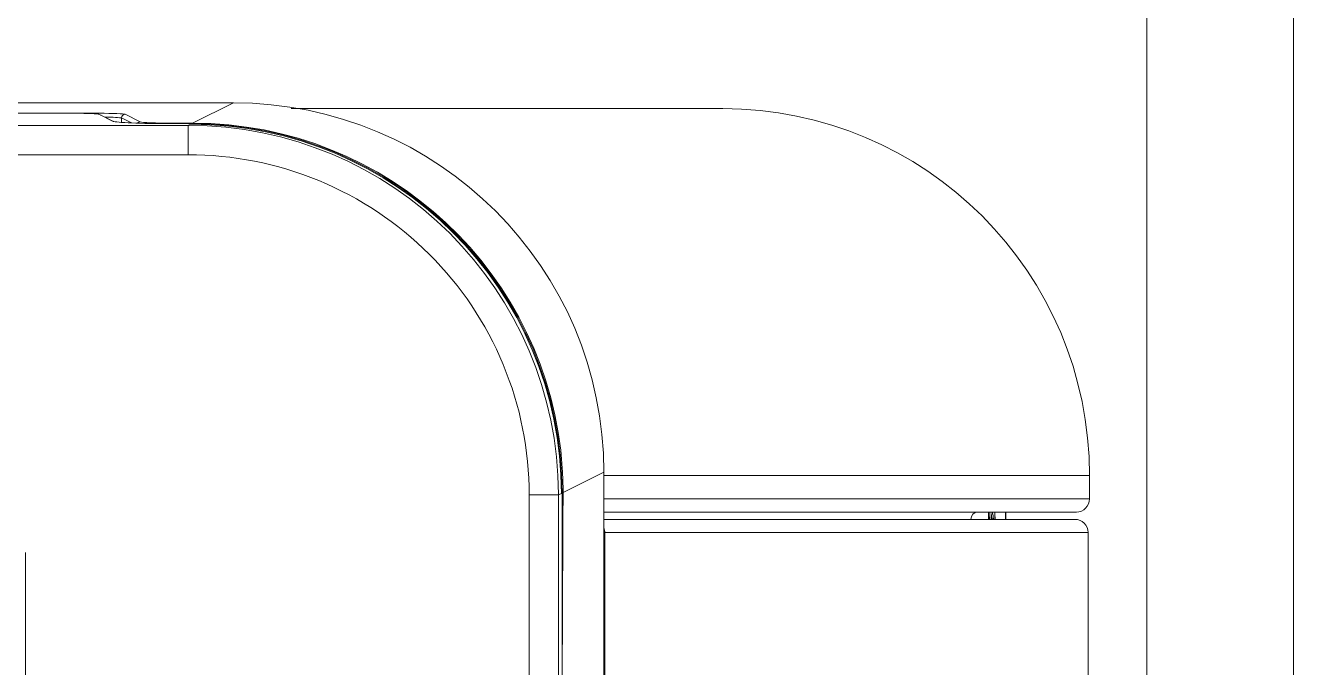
# Model space of a CAD drawing. Header units: millimetres. Extents: x -159872 to 386485, y -250577 to 158966.
# Drawn here: x 371016.8 to 371189.7, y 3220.4 to 3307.9 of the extents above; entities that cross this region are included whole.
import ezdxf

# ---------------------------------------------------------------- set-up
doc = ezdxf.new("R2010")
doc.units = ezdxf.units.MM
doc.layers.add('LDS-equipment-kitchen equipment', color=3, linetype='Continuous', lineweight=13)
doc.layers.add('TOPS', color=252, linetype='Continuous', lineweight=13)

# ---------------------------------------------------------------- blocks, each defined once
blk = doc.blocks.new('Group-335')
at = {"layer": 'LDS-equipment-kitchen equipment', "lineweight": 5}
for p, q in [((310371.68, 39754.91), (309870.63, 39754.86)), ((310371.68, 39754.91), (309870.63, 39754.86)), ((310366.12, 39752.14), (310371.68, 39754.91)), ((310366.12, 39752.14), (310371.68, 39754.91)), ((310311.26, 39753.46), (310351.73, 39753.48)), ((310311.26, 39753.46), (310351.73, 39753.48)), ((310351.73, 39753.48), (310353.42, 39753.48)), ((310351.73, 39753.48), (310353.42, 39753.48)), ((310353.34, 39753.36), (310355.3, 39752.38)), ((310353.34, 39753.36), (310355.3, 39752.38)), ((310353.63, 39753.21), (310355.32, 39752.37)), ((310353.63, 39753.21), (310355.32, 39752.37)), ((310358.99, 39752.32), (310356.93, 39753.34)), ((310358.99, 39752.32), (310356.93, 39753.34)), ((310379.56, 39754.12), (310438.38, 39754.12)), ((310379.56, 39754.12), (310438.38, 39754.12)), ((310365.5, 39751.82), (309867.66, 39751.78)), ((310365.5, 39751.82), (309867.66, 39751.78)), ((310357.8, 39752.16), (310356.43, 39752.84)), ((310357.8, 39752.16), (310356.43, 39752.84)), ((310356.44, 39752.84), (310356.44, 39752.16)), ((310356.44, 39752.84), (310356.44, 39752.16)), ((310365.99, 39752.07), (310363.21, 39752.07)), ((310365.99, 39752.07), (310363.21, 39752.07)), ((310366.12, 39752.14), (310363.46, 39752.14)), ((310363.46, 39752.07), (310363.46, 39752.14)), ((310366.12, 39752.14), (310363.46, 39752.14)), ((310363.46, 39752.07), (310363.46, 39752.14)), ((310365.99, 39752.07), (310365.49, 39751.82)), ((310365.99, 39752.07), (310365.49, 39751.82)), ((310365.5, 39747.83), (310365.5, 39751.82)), ((310365.5, 39747.83), (310365.5, 39751.82)), ((310366.12, 39752.07), (310366.12, 39752.14)), ((310366.12, 39752.07), (310366.12, 39752.14)), ((309867.65, 39747.78), (310365.49, 39747.83)), ((309867.65, 39747.78), (310365.49, 39747.83)), ((310416.52, 39705.09), (310416.38, 39705.08)), ((310416.52, 39705.09), (310416.38, 39705.08)), ((310422.18, 39704.56), (310416.62, 39701.78)), ((310422.18, 39704.56), (310416.62, 39701.78)), ((310422.21, 39403.68), (310422.18, 39704.56)), ((310422.21, 39403.68), (310422.18, 39704.56)), ((310422.16, 39704.12), (310488.38, 39704.13)), ((310422.16, 39704.12), (310488.38, 39704.13)), ((310488.38, 39700.93), (310488.38, 39704.13)), ((310488.38, 39700.93), (310488.38, 39704.13)), ((310412, 39701.46), (310412.03, 39406.78)), ((310412, 39701.46), (310415.99, 39701.46)), ((310412, 39701.46), (310412.03, 39406.78)), ((310412, 39701.46), (310415.99, 39701.46)), ((310416.49, 39701.72), (310415.98, 39701.46)), ((310416.49, 39701.72), (310415.98, 39701.46)), ((310416.02, 39406.77), (310415.99, 39701.46)), ((310416.02, 39406.77), (310415.99, 39701.46)), ((310416.52, 39406.52), (310416.49, 39701.72)), ((310416.52, 39406.52), (310416.49, 39701.72)), ((310422.18, 39700.92), (310488.39, 39700.93)), ((310422.18, 39700.92), (310488.39, 39700.93)), ((310486.59, 39699.13), (310422.18, 39699.12)), ((310486.59, 39699.13), (310422.18, 39699.12)), ((310486.4, 39698.13), (310422.18, 39698.12)), ((310486.4, 39698.13), (310422.18, 39698.12)), ((310474.6, 39698.13), (310474.6, 39699.13)), ((310474.6, 39698.13), (310474.6, 39699.13)), ((310475, 39698.37), (310475.15, 39698.22)), ((310475, 39698.37), (310475.15, 39698.22)), ((310476.94, 39699.13), (310476.94, 39698.13)), ((310476.94, 39699.13), (310476.94, 39698.13)), ((310476.97, 39699.13), (310476.97, 39698.13)), ((310476.97, 39699.13), (310476.97, 39698.13)), ((310422.18, 39696.32), (310422.31, 39696.32)), ((310422.18, 39696.32), (310422.31, 39696.32)), ((310422.31, 39696.32), (310488.2, 39696.33)), ((310422.31, 39696.32), (310488.2, 39696.33)), ((310422.34, 39411.92), (310422.31, 39696.32)), ((310422.34, 39411.92), (310422.31, 39696.32)), ((310488.2, 39696.33), (310488.19, 39696.33)), ((310488.2, 39696.33), (310488.19, 39696.33)), ((310488.2, 39696.33), (310488.2, 39666.83)), ((310488.2, 39696.33), (310488.2, 39666.82)), ((310488.2, 39696.33), (310488.2, 39666.83)), ((310488.2, 39696.33), (310488.2, 39666.82)), ((310343.33, 39693.62), (310343.35, 39414.6)), ((310343.33, 39693.62), (310343.35, 39414.6))]:
    blk.add_line(p, q, dxfattribs=at)
at = {"layer": 'LDS-equipment-kitchen equipment', "lineweight": 5, "transparency": 33554687}
for points in [[(310371.68, 39754.91), (310399.6, 39754.91), (310422.18, 39732.4), (310422.18, 39704.56)], [(310371.68, 39754.91), (310399.6, 39754.91), (310422.18, 39732.4), (310422.18, 39704.56)], [(310351.3, 39753.44), (310352.36, 39753.44), (310353.25, 39753.41), (310353.34, 39753.36)], [(310351.3, 39753.44), (310352.36, 39753.44), (310353.25, 39753.41), (310353.34, 39753.36)], [(310353.41, 39753.48), (310355.24, 39753.48), (310356.78, 39753.42), (310356.93, 39753.34)], [(310353.41, 39753.48), (310355.24, 39753.48), (310356.78, 39753.42), (310356.93, 39753.34)], [(310353.59, 39753.23), (310353.61, 39753.23), (310353.62, 39753.22), (310353.64, 39753.21)], [(310353.59, 39753.23), (310353.61, 39753.23), (310353.62, 39753.22), (310353.64, 39753.21)], [(310354.18, 39752.96), (310354.93, 39752.96), (310355.69, 39752.92), (310356.44, 39752.84)], [(310354.18, 39752.96), (310354.93, 39752.96), (310355.69, 39752.92), (310356.44, 39752.84)], [(310356.44, 39752.84), (310356.44, 39753.12), (310356.66, 39753.34), (310356.94, 39753.34)], [(310356.44, 39752.84), (310356.44, 39753.12), (310356.66, 39753.34), (310356.94, 39753.34)], [(310438.38, 39754.12), (310465.99, 39754.13), (310488.38, 39731.74), (310488.39, 39704.13)], [(310438.38, 39754.12), (310465.99, 39754.13), (310488.38, 39731.74), (310488.39, 39704.13)], [(310363.21, 39752.07), (310359.09, 39752.07), (310355.65, 39752.21), (310355.3, 39752.39)], [(310363.21, 39752.07), (310359.09, 39752.07), (310355.65, 39752.21), (310355.3, 39752.39)], [(310358.61, 39752.13), (310358.7, 39752.25), (310358.84, 39752.31), (310358.99, 39752.31)], [(310358.61, 39752.13), (310358.7, 39752.25), (310358.84, 39752.31), (310358.99, 39752.31)], [(310363.46, 39752.14), (310361.14, 39752.14), (310359.19, 39752.21), (310358.99, 39752.32)], [(310363.46, 39752.14), (310361.14, 39752.14), (310359.19, 39752.21), (310358.99, 39752.32)], [(310365.5, 39751.82), (310393.34, 39751.87), (310415.94, 39729.34), (310415.99, 39701.51)], [(310365.5, 39751.82), (310393.34, 39751.87), (310415.94, 39729.34), (310415.99, 39701.51)], [(310365.89, 39751.97), (310393.81, 39751.98), (310416.39, 39729.46), (310416.39, 39701.62)], [(310365.89, 39751.97), (310393.81, 39751.98), (310416.39, 39729.46), (310416.39, 39701.62)], [(310365.99, 39752.07), (310393.91, 39752.07), (310416.49, 39729.56), (310416.49, 39701.72)], [(310365.99, 39752.07), (310393.91, 39752.07), (310416.49, 39729.56), (310416.49, 39701.72)], [(310366.12, 39752.14), (310392.76, 39752.14), (310414.77, 39731.58), (310416.52, 39705.09)], [(310366.12, 39752.14), (310392.76, 39752.14), (310414.77, 39731.58), (310416.52, 39705.09)], [(310365.5, 39747.83), (310371.67, 39747.83), (310377.61, 39746.65), (310383.31, 39744.3)], [(310365.5, 39747.83), (310371.67, 39747.83), (310377.61, 39746.65), (310383.31, 39744.3)], [(310383.31, 39744.3), (310389, 39741.95), (310394.03, 39738.6), (310398.39, 39734.26)], [(310383.31, 39744.3), (310389, 39741.95), (310394.03, 39738.6), (310398.39, 39734.26)], [(310398.39, 39734.26), (310402.75, 39729.92), (310406.11, 39724.9), (310408.46, 39719.22)], [(310398.39, 39734.26), (310402.75, 39729.92), (310406.11, 39724.9), (310408.46, 39719.22)], [(310408.46, 39719.22), (310410.82, 39713.54), (310412, 39707.62), (310412, 39701.46)], [(310408.46, 39719.22), (310410.82, 39713.54), (310412, 39707.62), (310412, 39701.46)], [(310416.52, 39705.09), (310416.59, 39703.99), (310416.62, 39702.88), (310416.62, 39701.78)], [(310416.52, 39705.09), (310416.59, 39703.99), (310416.62, 39702.88), (310416.62, 39701.78)], [(310415.99, 39701.51), (310415.99, 39701.51), (310415.99, 39701.46), (310415.99, 39701.46)], [(310415.99, 39701.51), (310415.99, 39701.51), (310415.99, 39701.46), (310415.99, 39701.46)], [(310416.49, 39701.79), (310416.57, 39701.79), (310416.61, 39701.78), (310416.62, 39701.78)], [(310416.49, 39701.79), (310416.57, 39701.79), (310416.61, 39701.78), (310416.62, 39701.78)], [(310416.62, 39701.78), (310416.62, 39700.72), (310416.61, 39699.65), (310416.61, 39698.59)], [(310416.62, 39701.78), (310416.62, 39700.72), (310416.61, 39699.65), (310416.61, 39698.59)], [(310474.98, 39698.13), (310475.04, 39699.09), (310475.16, 39699.32), (310475.24, 39698.63)], [(310474.98, 39698.13), (310475.04, 39699.09), (310475.16, 39699.32), (310475.24, 39698.63)], [(310488.38, 39700.93), (310488.38, 39699.93), (310487.58, 39699.13), (310486.59, 39699.13)], [(310488.38, 39700.93), (310488.38, 39699.93), (310487.58, 39699.13), (310486.59, 39699.13)], [(310416.49, 39698.61), (310416.56, 39698.61), (310416.59, 39698.6), (310416.61, 39698.59)], [(310416.49, 39698.61), (310416.56, 39698.61), (310416.59, 39698.6), (310416.61, 39698.59)], [(310416.49, 39671.84), (310416.52, 39680.76), (310416.56, 39689.68), (310416.61, 39698.59)], [(310416.49, 39671.84), (310416.52, 39680.76), (310416.56, 39689.68), (310416.61, 39698.59)], [(310472.21, 39698.13), (310472.21, 39698.68), (310472.65, 39699.13), (310473.2, 39699.13)], [(310472.21, 39698.13), (310472.21, 39698.68), (310472.65, 39699.13), (310473.2, 39699.13)], [(310474.76, 39698.13), (310474.77, 39698.48), (310474.78, 39698.81), (310474.8, 39699.13)], [(310474.76, 39698.13), (310474.77, 39698.48), (310474.78, 39698.81), (310474.8, 39699.13)], [(310474.77, 39698.13), (310474.78, 39698.48), (310474.79, 39698.81), (310474.81, 39699.13)], [(310474.77, 39698.13), (310474.78, 39698.48), (310474.79, 39698.81), (310474.81, 39699.13)], [(310475.09, 39698.13), (310475.12, 39698.26), (310475.15, 39698.26), (310475.18, 39698.13)], [(310475.09, 39698.13), (310475.12, 39698.26), (310475.15, 39698.26), (310475.18, 39698.13)], [(310475.24, 39698.63), (310475.26, 39698.49), (310475.27, 39698.32), (310475.29, 39698.13)], [(310475.24, 39698.63), (310475.26, 39698.49), (310475.27, 39698.32), (310475.29, 39698.13)], [(310475.47, 39699.13), (310475.48, 39698.81), (310475.49, 39698.48), (310475.5, 39698.13)], [(310475.47, 39699.13), (310475.48, 39698.81), (310475.49, 39698.48), (310475.5, 39698.13)], [(310475.48, 39699.13), (310475.49, 39698.81), (310475.5, 39698.48), (310475.52, 39698.13)], [(310475.48, 39699.13), (310475.49, 39698.81), (310475.5, 39698.48), (310475.52, 39698.13)], [(310486.4, 39698.13), (310487.39, 39698.13), (310488.2, 39697.32), (310488.2, 39696.33)], [(310486.4, 39698.13), (310487.39, 39698.13), (310488.2, 39697.32), (310488.2, 39696.33)], [(310422.18, 39696.99), (310422.26, 39696.78), (310422.31, 39696.55), (310422.31, 39696.32)], [(310422.18, 39696.99), (310422.26, 39696.78), (310422.31, 39696.55), (310422.31, 39696.32)]]:
    blk.add_open_spline(points, degree=3, dxfattribs=at)
blk = doc.blocks.new('Group-337')
at = {"layer": 'TOPS', "lineweight": 5}
for p, q in [((310516.21, 39297.41), (310516.21, 40297.41)), ((310496.21, 39317.41), (310496.21, 40237.41))]:
    blk.add_line(p, q, dxfattribs=at)
at = {"layer": 'LDS-equipment-kitchen equipment'}
blk.add_blockref('Group-335', (0, 0), dxfattribs=at)
blk = doc.blocks.new('Group-338')
at = {"layer": 'LDS-equipment-kitchen equipment'}
blk.add_blockref('Group-337', (0, 0), dxfattribs=at)

msp = doc.modelspace()

# ---------------------------------------------------------------- block references
at = {"layer": 'LDS-equipment-kitchen equipment', "color": 7}
msp.add_blockref('Group-338', (60673.51323, -36457.51522), dxfattribs=at)

doc.saveas('drawing.dxf')
